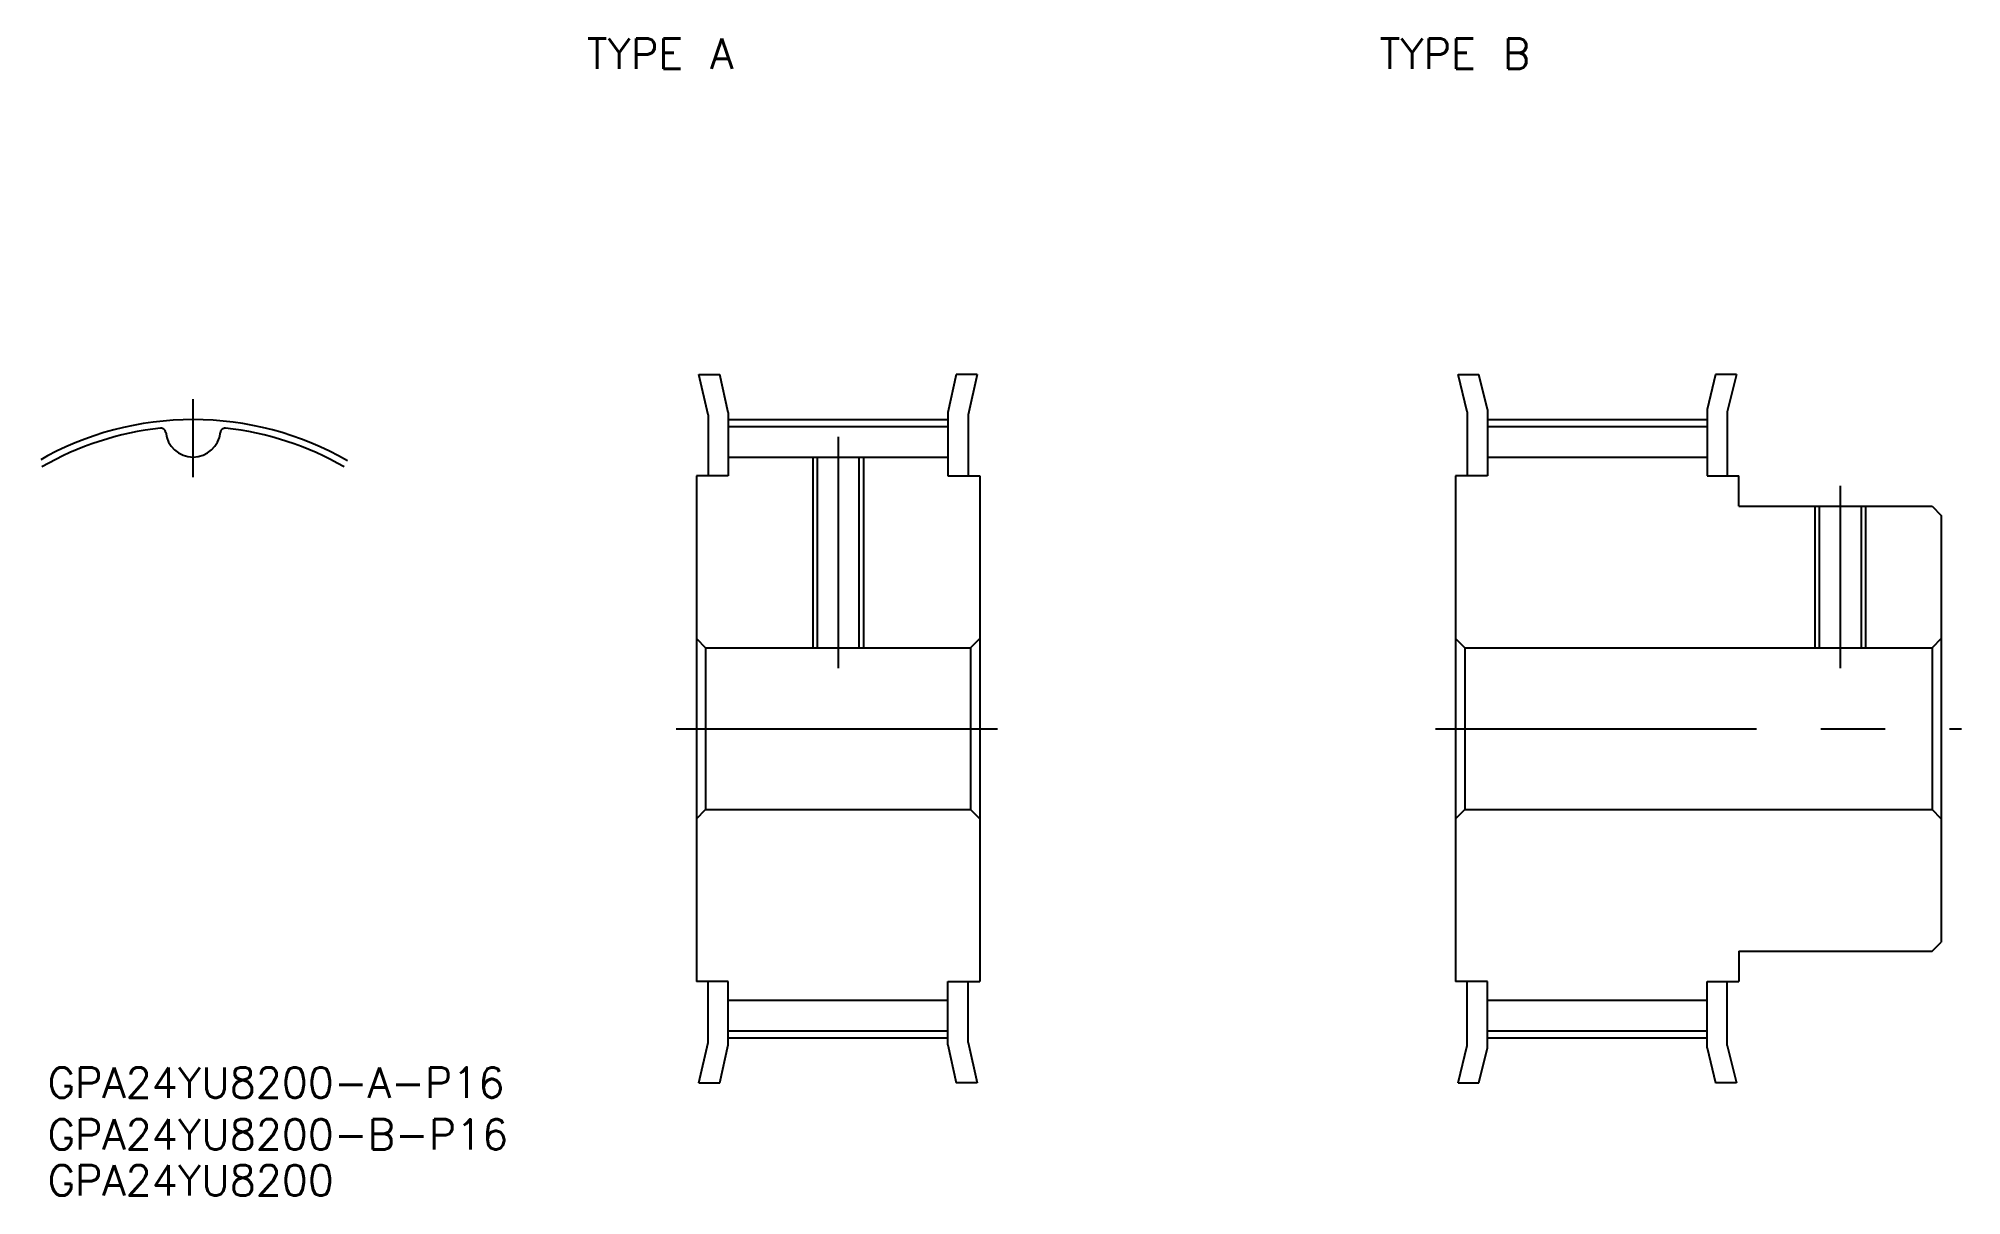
# Model space of a CAD drawing. Extents: x -15 to 175, y -46 to 68.
import ezdxf

# ---------------------------------------------------------------- set-up
doc = ezdxf.new("R2010")
doc.units = 0
doc.linetypes.add('CENTER', pattern=[50.8, 31.75, -6.35, 6.35, -6.35])
doc.layers.get('0').update_dxf_attribs({"linetype": 'CONTINUOUS'})
doc.layers.add('CENTER', color=1, linetype='CENTER')
doc.styles.get("Standard").update_dxf_attribs({"font": 'txt.shx', "height": 3, "bigfont": 'bigfont.shx'})

msp = doc.modelspace()

# ---------------------------------------------------------------- linework, layer by layer
at = {"color": 7, "linetype": 'CONTINUOUS'}
for p, q in [((50, 35), (52.05, 35)), ((50.9, 31.03), (50, 35)), ((52.9, 31.25), (52.05, 35)), ((75.44, 35), (74.6, 31.25)), ((77.5, 35), (75.44, 35)), ((77.5, 35), (76.6, 31.03)), ((125.04, 35), (127.1, 35)), ((125.94, 31.32), (125.04, 35)), ((127.94, 31.56), (127.1, 35)), ((150.49, 35), (149.64, 31.56)), ((152.54, 35), (150.49, 35)), ((152.54, 35), (151.64, 31.32)), ((50.9, 31.03), (50.9, 25)), ((52.9, 31.25), (52.9, 25)), ((74.6, 31.25), (74.6, 25)), ((76.6, 31.03), (76.6, 25)), ((125.94, 31.32), (125.94, 25)), ((127.94, 31.56), (127.94, 25)), ((149.64, 31.56), (149.64, 25)), ((151.64, 31.32), (151.64, 25)), ((52.9, 29.88), (74.6, 29.88)), ((127.94, 29.88), (149.64, 29.88)), ((52.9, 26.85), (74.6, 26.85)), ((61.68, 26.85), (61.68, 8)), ((65.81, 26.85), (65.81, 8)), ((127.94, 26.85), (149.64, 26.85)), ((49.75, 25), (49.75, -25)), ((52.9, 25), (49.75, 25)), ((74.6, 25), (77.75, 25)), ((77.75, 25), (77.75, -25)), ((124.79, 25), (124.79, -25)), ((127.94, 25), (124.79, 25)), ((149.64, 25), (152.79, 25)), ((152.79, 22), (152.79, 25)), ((152.79, 22), (171.89, 22)), ((160.73, 22), (160.73, 8)), ((164.86, 22), (164.86, 8)), ((171.89, 22), (172.79, 21.09)), ((172.79, 21.09), (172.79, -21.09)), ((49.75, 8.91), (50.65, 8)), ((50.65, 8), (76.84, 8)), ((50.65, 8), (50.65, -8)), ((77.75, 8.91), (76.84, 8)), ((76.84, 8), (76.84, -8)), ((124.79, 8.91), (125.7, 8)), ((125.7, 8), (171.89, 8)), ((125.7, 8), (125.7, -8)), ((172.79, 8.91), (171.89, 8)), ((171.89, 8), (171.89, -8)), ((49.75, -8.91), (50.65, -8)), ((50.65, -8), (76.84, -8)), ((77.75, -8.91), (76.84, -8)), ((124.79, -8.91), (125.7, -8)), ((125.7, -8), (171.89, -8)), ((172.79, -8.91), (171.89, -8)), ((152.79, -22), (171.89, -22)), ((152.79, -22), (152.79, -25)), ((171.89, -22), (172.79, -21.09)), ((52.9, -25), (49.75, -25)), ((50.9, -31.03), (50.9, -25)), ((52.9, -31.25), (52.9, -25)), ((74.6, -25), (77.75, -25)), ((74.6, -31.25), (74.6, -25)), ((76.6, -31.03), (76.6, -25)), ((127.94, -25), (124.79, -25)), ((125.94, -31.32), (125.94, -25)), ((127.94, -31.56), (127.94, -25)), ((149.64, -25), (152.79, -25)), ((149.64, -31.56), (149.64, -25)), ((151.64, -31.32), (151.64, -25)), ((52.9, -26.85), (74.6, -26.85)), ((127.94, -26.85), (149.64, -26.85)), ((52.9, -29.87), (74.6, -29.87)), ((127.94, -29.87), (149.64, -29.87)), ((50, -35), (50.9, -31.03)), ((52.05, -35), (52.9, -31.25)), ((74.6, -31.25), (75.44, -35)), ((76.6, -31.03), (77.5, -35)), ((125.04, -35), (125.94, -31.32)), ((127.1, -35), (127.94, -31.56)), ((149.64, -31.56), (150.49, -35)), ((151.64, -31.32), (152.54, -35)), ((50, -35), (52.05, -35)), ((77.5, -35), (75.44, -35)), ((125.04, -35), (127.1, -35)), ((152.54, -35), (150.49, -35))]:
    msp.add_line(p, q, dxfattribs=at)
at = {"color": 3, "linetype": 'CONTINUOUS'}
for p, q in [((61.25, 26.85), (61.25, 8)), ((66.25, 26.85), (66.25, 8)), ((160.29, 22), (160.29, 8)), ((165.29, 22), (165.29, 8))]:
    msp.add_line(p, q, dxfattribs=at)
at = {"color": 7, "linetype": 'CONTINUOUS'}
for centre, radius, start, end in [((0, 0), 29.88, 96.1563, 120), ((-3.16, 29.25), 0.453, 5.7133, 96.1563), ((0, 29.57), 2.72, 185.7133, 354.2867), ((3.16, 29.25), 0.453, 83.8437, 174.2867), ((0, 0), 29.88, 60, 83.8437)]:
    msp.add_arc(centre, radius, start, end, dxfattribs=at)
at = {"layer": 'CENTER', "color": 1, "linetype": 'CENTER'}
for p, q in [((0, 24.85), (0, 32.56)), ((52.9, 30.56), (74.6, 30.56)), ((127.94, 30.56), (149.64, 30.56)), ((63.75, 28.85), (63.75, 6)), ((162.79, 24), (162.79, 6)), ((47.75, 0), (79.75, 0)), ((122.79, 0), (174.79, 0)), ((52.9, -30.56), (74.6, -30.56)), ((127.94, -30.56), (149.64, -30.56))]:
    msp.add_line(p, q, dxfattribs=at)
msp.add_arc((0, 0), 30.56, 60, 120, dxfattribs=at)

# ---------------------------------------------------------------- texts
at = {"color": 7, "linetype": 'CONTINUOUS'}
for s, p in [('TYPE A', (38.91, 65.23)), ('TYPE B', (117.27, 65.23)), ('GPA24YU8200-A-P16', (-14.37, -36.48)), ('GPA24YU8200-B-P16', (-14.37, -41.61)), ('GPA24YU8200', (-14.37, -46.15))]:
    msp.add_text(s, height=3, dxfattribs=at).set_placement(p)

doc.saveas('drawing.dxf')
